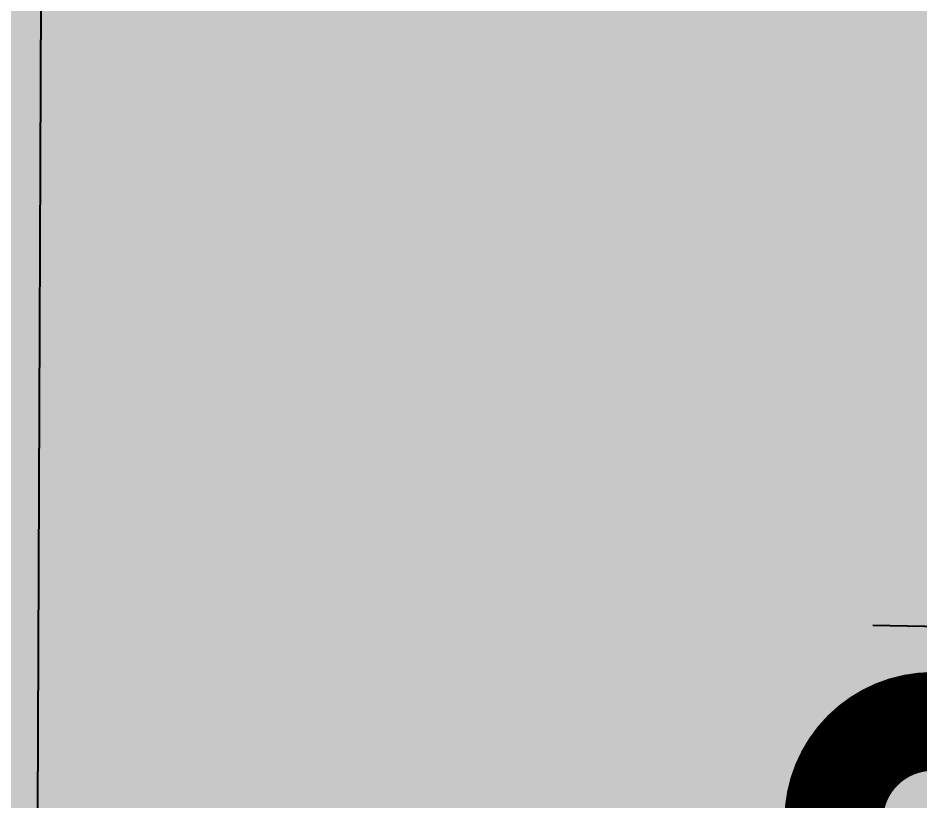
# Model space of a CAD drawing. Extents: x 560272 to 568164, y 6204780 to 6214217.
# Drawn here: x 565291.44 to 565309.66, y 6209809.21 to 6209825.02 of the extents above; entities that cross this region are included whole.
import ezdxf

# ---------------------------------------------------------------- set-up
doc = ezdxf.new("R2010")
doc.units = 0
doc.header["$LTSCALE"] = 5
doc.linetypes.add('DASHED2', pattern=[9.525, 6.35, -3.175])
doc.linetypes.add('foc-ACCESSROAD', pattern=[3.75, 2.5, -1.25])
for name, color, linetype in [('AS-TOWN-H', 254, 'Continuous'), ('C-AR', 13, 'foc-ACCESSROAD'), ('CG-NOTES', 7, 'Continuous'), ('Quarters', 8, 'Continuous'), ('RoadSeg', 57, 'DASHED2')]:
    doc.layers.add(name, color=color, linetype=linetype)
doc.layers.add('ROUTE-MAP-BACKGROUND-H', color=7, linetype='Continuous', true_color=0xf0ebff)
doc.styles.add('120', font='ARIALN.TTF', dxfattribs={"height": 13})

# ---------------------------------------------------------------- blocks, each defined once
blk = doc.blocks.new('AA')
at = {"const_width": 4}
blk.add_lwpolyline([(-1, 0, 1), (1, 0, 1)], format="xyb", close=True, dxfattribs=at)
blk.add_circle((0, 0), 2)

msp = doc.modelspace()

# ---------------------------------------------------------------- hatches: boundary and pattern name
at = {"layer": 'AS-TOWN-H'}
h = msp.add_hatch(color=256, dxfattribs=at)
h.dxf.hatch_style = 1
h.paths.add_polyline_path([(565886.544, 6210020.352), (565236.202, 6210021.981), (565234.412, 6209697.744), (565886.527, 6209697.561)])
at = {"layer": 'ROUTE-MAP-BACKGROUND-H'}
h = msp.add_hatch(color=256, dxfattribs=at)
h.dxf.hatch_style = 1
h.paths.add_polyline_path([(565237.99, 6210345.866), (566535.85, 6210345.729), (566539.103, 6209697.377), (565234.412, 6209697.744)])

# ---------------------------------------------------------------- linework, layer by layer
at = {"layer": 'C-AR', "flags": 128}
msp.add_lwpolyline([(565334.673, 6209810.385), (565334.666, 6209814.773), (565334.841, 6209815.073), (565334.331, 6209815.482), (565329.944, 6209815.475), (565322.015, 6209814.156), (565318.73, 6209813.609), (565313.023, 6209812.671), (565308.695, 6209812.751), (565308.705, 6209813.416), (565313.036, 6209813.338), (565318.621, 6209814.267), (565321.906, 6209814.813), (565329.889, 6209816.141), (565334.33, 6209816.148), (565334.839, 6209816.649), (565334.814, 6209831.192), (565365.733, 6209845.167), (565367.76, 6209846.323), (565368.089, 6209845.744), (565366.038, 6209844.574), (565335.481, 6209830.762), (565335.498, 6209815.15), (565335.5, 6209815.15), (565335.666, 6209814.774), (565335.673, 6209810.387), (565335.701, 6209800.459), (565335.535, 6209800.126), (565335.541, 6209796.047), (565334.875, 6209796.046), (565334.868, 6209800.125), (565334.701, 6209800.458)], close=True, dxfattribs=at)
at = {"layer": 'Quarters', "flags": 128}
msp.add_lwpolyline([(565304.869, 6209807.313), (565291.831, 6209807.359), (565291.886, 6209820.405), (565291.942, 6209833.786), (565291.998, 6209847.166), (565292.054, 6209860.547), (565305.086, 6209860.501), (565318.454, 6209860.454), (565331.821, 6209860.407), (565345.189, 6209860.36), (565345.138, 6209846.98), (565345.087, 6209833.599), (565345.037, 6209820.218), (565344.987, 6209807.172), (565331.615, 6209807.219), (565318.242, 6209807.266)], close=True, dxfattribs=at)

# ---------------------------------------------------------------- block references
at = {"layer": 'CG-NOTES', "xscale": 0.9981931055731234, "yscale": 0.9981931055731234, "zscale": 0.9981931055731234}
msp.add_blockref('AA', (565309.91, 6209808.816), dxfattribs=at)

# ---------------------------------------------------------------- texts
at = {"layer": 'RoadSeg', "style": '120'}
msp.add_text('81-13-5', height=39.8845, rotation=359.9576, dxfattribs=at).set_placement((565289.982, 6209799.16))

doc.saveas('drawing.dxf')
